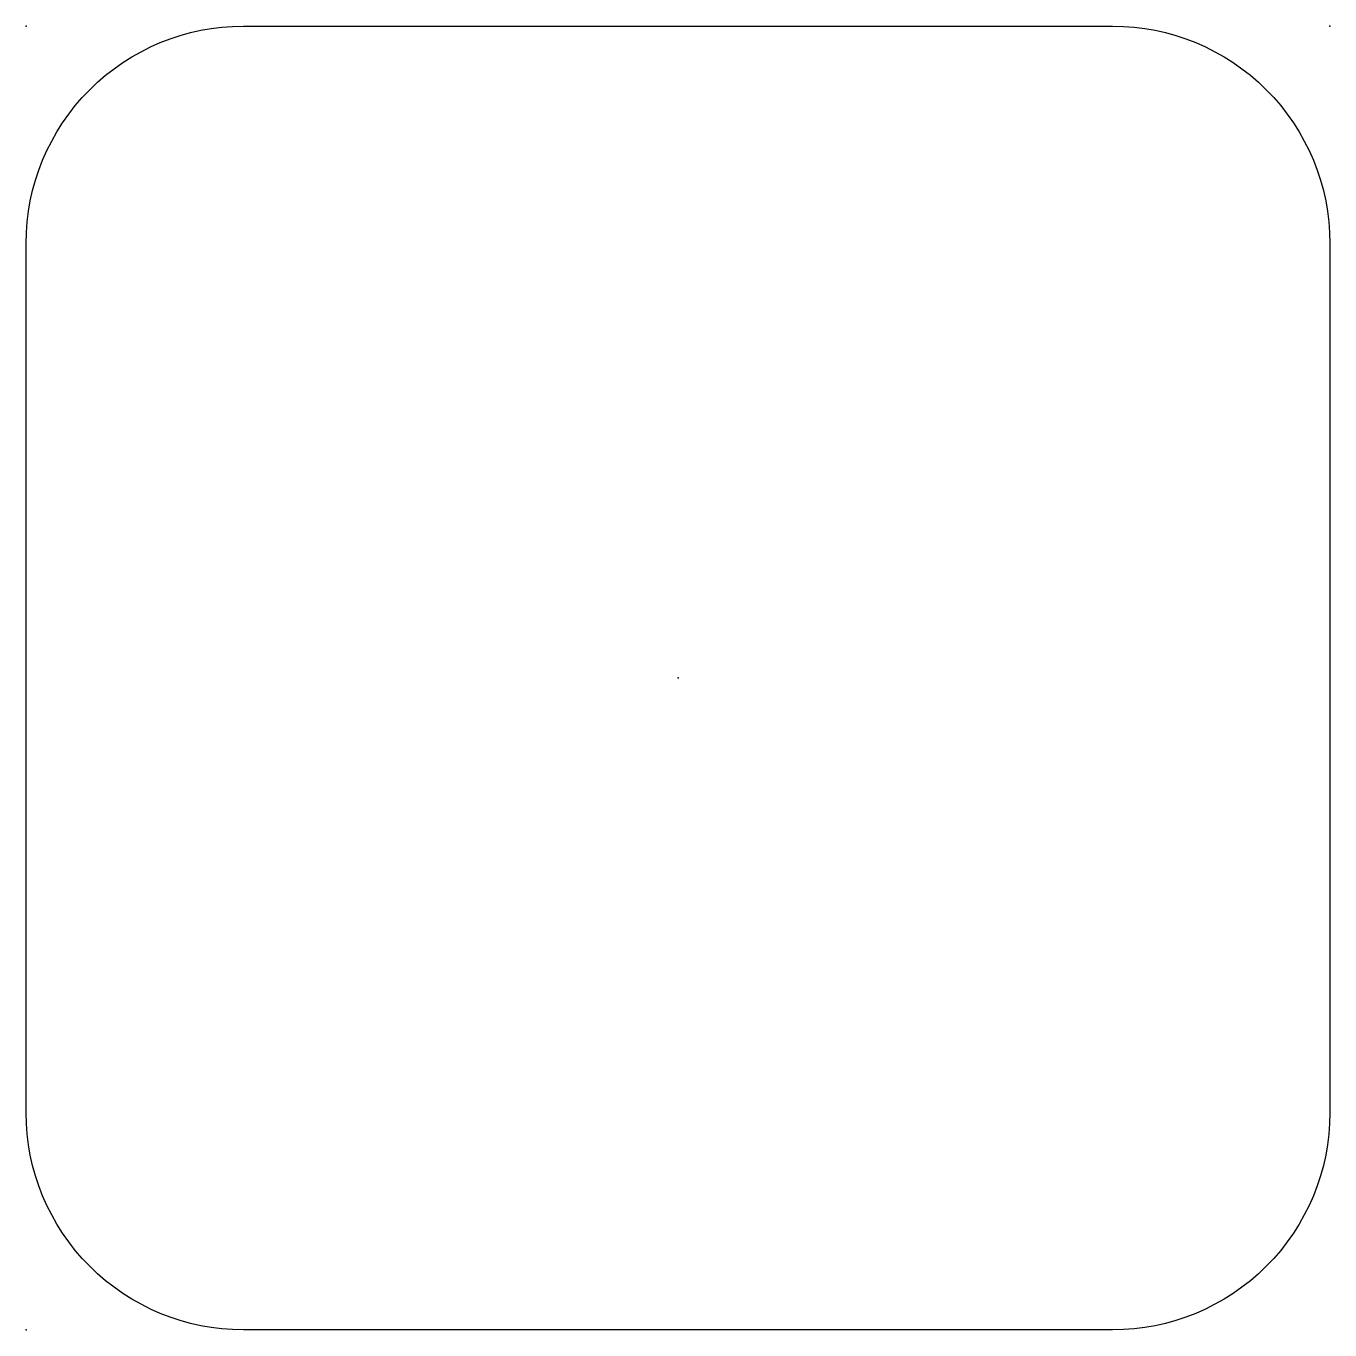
# Model space of a CAD drawing. Header units: millimetres. Extents: x -6 to 6, y -6 to 6.
import ezdxf

# ---------------------------------------------------------------- set-up
doc = ezdxf.new("R2010")
doc.units = ezdxf.units.MM
doc.layers.get('0').update_dxf_attribs({"linetype": 'CONTINUOUS'})

msp = doc.modelspace()

# ---------------------------------------------------------------- linework, layer by layer
msp.add_lwpolyline([(4, -6), (-4, -6, -0.414214), (-6, -4), (-6, 4, -0.414214), (-4, 6), (4, 6, -0.414214), (6, 4), (6, -4, -0.414214)], format="xyb", close=True)
for p in [(-6, 6), (6, 6), (0, 0), (-6, -6)]:
    msp.add_point(p)

doc.saveas('drawing.dxf')
